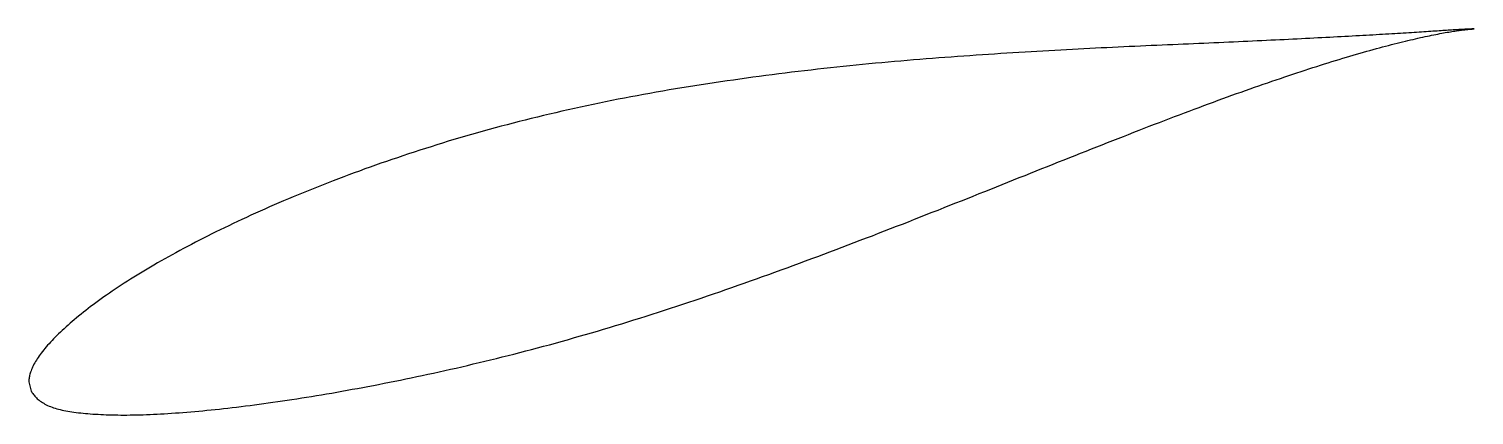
# Model space of a CAD drawing. Header units: metres. Extents: x -43 to 86, y -13 to 22.
import ezdxf

# ---------------------------------------------------------------- set-up
doc = ezdxf.new("R2010")
doc.units = ezdxf.units.M

msp = doc.modelspace()

# ---------------------------------------------------------------- linework, layer by layer
msp.add_lwpolyline([(86.37, 21.65), (86.37, 21.65), (86.36, 21.65), (86.35, 21.65), (86.33, 21.65), (86.31, 21.65), (86.28, 21.65), (86.24, 21.65), (86.21, 21.65), (86.16, 21.65), (86.11, 21.64), (86.06, 21.64), (86, 21.64), (85.93, 21.64), (85.87, 21.63), (85.79, 21.63), (85.71, 21.63), (85.63, 21.62), (85.54, 21.62), (85.44, 21.61), (85.34, 21.61), (85.24, 21.6), (85.13, 21.59), (85.01, 21.59), (84.89, 21.58), (84.77, 21.57), (84.64, 21.56), (84.5, 21.56), (84.36, 21.55), (84.22, 21.54), (84.07, 21.53), (83.91, 21.52), (83.75, 21.51), (83.59, 21.5), (83.42, 21.49), (83.25, 21.47), (83.07, 21.46), (82.88, 21.45), (82.69, 21.44), (82.5, 21.43), (82.3, 21.41), (82.1, 21.4), (81.89, 21.39), (81.67, 21.37), (81.46, 21.36), (81.23, 21.34), (81.01, 21.33), (80.77, 21.31), (80.54, 21.3), (80.3, 21.28), (80.05, 21.27), (79.8, 21.25), (79.54, 21.24), (79.28, 21.22), (79.02, 21.2), (78.75, 21.19), (78.47, 21.17), (78.19, 21.15), (77.91, 21.14), (77.62, 21.12), (77.33, 21.1), (77.03, 21.09), (76.73, 21.07), (76.43, 21.05), (76.12, 21.03), (75.8, 21.02), (75.48, 21), (75.16, 20.98), (74.83, 20.96), (74.5, 20.95), (74.16, 20.93), (73.82, 20.91), (73.48, 20.89), (73.13, 20.87), (72.78, 20.86), (72.42, 20.84), (72.06, 20.82), (71.69, 20.8), (71.32, 20.78), (70.95, 20.76), (70.57, 20.75), (70.19, 20.73), (69.8, 20.71), (69.41, 20.69), (69.02, 20.67), (68.62, 20.65), (68.22, 20.64), (67.82, 20.62), (67.41, 20.6), (67, 20.58), (66.58, 20.56), (66.16, 20.54), (65.74, 20.52), (65.31, 20.5), (64.88, 20.48), (64.45, 20.46), (64.01, 20.44), (63.57, 20.42), (63.12, 20.4), (62.67, 20.38), (62.22, 20.36), (61.77, 20.34), (61.31, 20.32), (60.85, 20.3), (60.38, 20.28), (59.92, 20.26), (59.45, 20.24), (58.97, 20.22), (58.5, 20.2), (58.02, 20.18), (57.53, 20.16), (57.05, 20.13), (56.56, 20.11), (56.07, 20.09), (55.57, 20.07), (55.08, 20.04), (54.58, 20.02), (54.07, 20), (53.57, 19.97), (53.06, 19.95), (52.55, 19.92), (52.04, 19.9), (51.52, 19.87), (51.01, 19.84), (50.49, 19.82), (49.97, 19.79), (49.44, 19.76), (48.91, 19.73), (48.39, 19.7), (47.85, 19.67), (47.32, 19.64), (46.79, 19.61), (46.25, 19.58), (45.71, 19.55), (45.17, 19.52), (44.63, 19.48), (44.08, 19.45), (43.53, 19.41), (42.99, 19.38), (42.44, 19.34), (41.88, 19.3), (41.33, 19.26), (40.78, 19.22), (40.22, 19.18), (39.66, 19.14), (39.1, 19.1), (38.54, 19.06), (37.98, 19.02), (37.42, 18.97), (36.86, 18.93), (36.29, 18.88), (35.72, 18.83), (35.16, 18.78), (34.59, 18.73), (34.02, 18.68), (33.45, 18.63), (32.88, 18.58), (32.31, 18.52), (31.74, 18.47), (31.16, 18.41), (30.59, 18.35), (30.01, 18.29), (29.44, 18.23), (28.86, 18.17), (28.29, 18.11), (27.71, 18.05), (27.13, 17.98), (26.56, 17.91), (25.98, 17.85), (25.4, 17.78), (24.82, 17.71), (24.25, 17.64), (23.67, 17.56), (23.09, 17.49), (22.51, 17.41), (21.94, 17.33), (21.36, 17.26), (20.78, 17.18), (20.2, 17.09), (19.63, 17.01), (19.05, 16.93), (18.47, 16.84), (17.9, 16.75), (17.32, 16.67), (16.75, 16.57), (16.17, 16.48), (15.6, 16.39), (15.03, 16.29), (14.45, 16.2), (13.88, 16.1), (13.31, 16), (12.74, 15.9), (12.17, 15.79), (11.6, 15.69), (11.04, 15.58), (10.47, 15.47), (9.91, 15.37), (9.34, 15.25), (8.78, 15.14), (8.22, 15.03), (7.66, 14.91), (7.1, 14.79), (6.54, 14.67), (5.99, 14.55), (5.43, 14.43), (4.88, 14.3), (4.33, 14.17), (3.78, 14.05), (3.23, 13.92), (2.68, 13.78), (2.14, 13.65), (1.6, 13.52), (1.06, 13.38), (0.52, 13.24), (-0.02, 13.1), (-0.56, 12.96), (-1.09, 12.82), (-1.62, 12.67), (-2.15, 12.53), (-2.68, 12.38), (-3.2, 12.23), (-3.73, 12.08), (-4.25, 11.93), (-4.77, 11.77), (-5.28, 11.62), (-5.8, 11.46), (-6.31, 11.3), (-6.82, 11.14), (-7.32, 10.98), (-7.83, 10.82), (-8.33, 10.66), (-8.83, 10.49), (-9.33, 10.33), (-9.82, 10.16), (-10.31, 10), (-10.8, 9.83), (-11.29, 9.66), (-11.77, 9.49), (-12.26, 9.32), (-12.73, 9.15), (-13.21, 8.97), (-13.68, 8.8), (-14.15, 8.63), (-14.62, 8.45), (-15.08, 8.28), (-15.55, 8.1), (-16, 7.92), (-16.46, 7.74), (-16.91, 7.57), (-17.36, 7.39), (-17.81, 7.21), (-18.25, 7.03), (-18.69, 6.85), (-19.13, 6.67), (-19.56, 6.49), (-19.99, 6.3), (-20.42, 6.12), (-20.84, 5.94), (-21.26, 5.76), (-21.68, 5.57), (-22.09, 5.39), (-22.5, 5.2), (-22.91, 5.02), (-23.31, 4.83), (-23.71, 4.65), (-24.11, 4.46), (-24.5, 4.28), (-24.89, 4.09), (-25.28, 3.91), (-25.66, 3.72), (-26.04, 3.54), (-26.41, 3.35), (-26.78, 3.17), (-27.15, 2.98), (-27.51, 2.79), (-27.87, 2.61), (-28.22, 2.42), (-28.58, 2.24), (-28.92, 2.05), (-29.27, 1.87), (-29.61, 1.68), (-29.94, 1.5), (-30.28, 1.32), (-30.6, 1.13), (-30.93, 0.95), (-31.25, 0.77), (-31.57, 0.58), (-31.88, 0.4), (-32.19, 0.22), (-32.49, 0.04), (-32.79, -0.14), (-33.08, -0.33), (-33.38, -0.5), (-33.66, -0.68), (-33.95, -0.86), (-34.22, -1.04), (-34.5, -1.22), (-34.77, -1.4), (-35.03, -1.57), (-35.3, -1.75), (-35.55, -1.92), (-35.81, -2.1), (-36.06, -2.27), (-36.3, -2.44), (-36.54, -2.62), (-36.77, -2.79), (-37.01, -2.96), (-37.23, -3.13), (-37.45, -3.3), (-37.67, -3.47), (-37.88, -3.64), (-38.09, -3.8), (-38.3, -3.97), (-38.5, -4.13), (-38.69, -4.3), (-38.88, -4.46), (-39.07, -4.62), (-39.25, -4.78), (-39.43, -4.94), (-39.6, -5.1), (-39.77, -5.25), (-39.93, -5.41), (-40.09, -5.56), (-40.24, -5.71), (-40.39, -5.86), (-40.54, -6.01), (-40.68, -6.16), (-40.81, -6.3), (-40.95, -6.44), (-41.07, -6.58), (-41.19, -6.72), (-41.31, -6.86), (-41.42, -7), (-41.53, -7.13), (-41.64, -7.27), (-41.74, -7.4), (-41.83, -7.53), (-41.92, -7.66), (-42, -7.79), (-42.08, -7.91), (-42.16, -8.04), (-42.23, -8.16), (-42.3, -8.28), (-42.36, -8.4), (-42.41, -8.52), (-42.46, -8.63), (-42.51, -8.75), (-42.55, -8.86), (-42.59, -8.97), (-42.62, -9.07), (-42.65, -9.17), (-42.68, -9.27), (-42.7, -9.37), (-42.71, -9.46), (-42.73, -9.55), (-42.74, -9.63), (-42.74, -9.7), (-42.74, -9.76), (-42.75, -9.81), (-42.75, -9.84), (-42.54, -10.66), (-42.54, -10.67), (-42.53, -10.69), (-42.51, -10.71), (-42.48, -10.76), (-42.44, -10.82), (-42.39, -10.88), (-42.34, -10.96), (-42.28, -11.03), (-42.22, -11.11), (-42.15, -11.19), (-42.07, -11.27), (-42, -11.35), (-41.91, -11.42), (-41.82, -11.49), (-41.73, -11.56), (-41.63, -11.63), (-41.53, -11.7), (-41.42, -11.76), (-41.31, -11.82), (-41.19, -11.88), (-41.07, -11.94), (-40.95, -12), (-40.82, -12.05), (-40.68, -12.1), (-40.55, -12.15), (-40.4, -12.19), (-40.25, -12.24), (-40.1, -12.28), (-39.94, -12.32), (-39.78, -12.36), (-39.62, -12.39), (-39.45, -12.43), (-39.27, -12.46), (-39.09, -12.49), (-38.91, -12.52), (-38.72, -12.55), (-38.52, -12.57), (-38.32, -12.6), (-38.12, -12.62), (-37.91, -12.64), (-37.7, -12.66), (-37.49, -12.68), (-37.26, -12.7), (-37.04, -12.72), (-36.81, -12.73), (-36.57, -12.74), (-36.33, -12.76), (-36.09, -12.77), (-35.84, -12.78), (-35.59, -12.79), (-35.33, -12.79), (-35.07, -12.8), (-34.81, -12.8), (-34.54, -12.81), (-34.26, -12.81), (-33.99, -12.81), (-33.7, -12.8), (-33.42, -12.8), (-33.13, -12.79), (-32.83, -12.79), (-32.53, -12.78), (-32.23, -12.77), (-31.92, -12.75), (-31.61, -12.74), (-31.3, -12.72), (-30.98, -12.71), (-30.65, -12.69), (-30.33, -12.67), (-30, -12.65), (-29.66, -12.62), (-29.32, -12.6), (-28.98, -12.57), (-28.63, -12.54), (-28.28, -12.51), (-27.93, -12.48), (-27.57, -12.45), (-27.21, -12.42), (-26.84, -12.38), (-26.47, -12.34), (-26.1, -12.31), (-25.73, -12.27), (-25.35, -12.22), (-24.96, -12.18), (-24.58, -12.14), (-24.19, -12.09), (-23.79, -12.04), (-23.39, -11.99), (-22.99, -11.94), (-22.59, -11.89), (-22.18, -11.84), (-21.77, -11.78), (-21.36, -11.72), (-20.94, -11.67), (-20.52, -11.61), (-20.1, -11.54), (-19.67, -11.48), (-19.24, -11.42), (-18.81, -11.35), (-18.37, -11.28), (-17.93, -11.21), (-17.49, -11.14), (-17.05, -11.07), (-16.6, -10.99), (-16.15, -10.92), (-15.69, -10.84), (-15.24, -10.76), (-14.78, -10.68), (-14.32, -10.6), (-13.85, -10.51), (-13.39, -10.43), (-12.92, -10.34), (-12.45, -10.25), (-11.97, -10.16), (-11.5, -10.07), (-11.02, -9.97), (-10.53, -9.88), (-10.05, -9.78), (-9.56, -9.68), (-9.08, -9.58), (-8.59, -9.48), (-8.09, -9.38), (-7.6, -9.27), (-7.1, -9.16), (-6.6, -9.06), (-6.1, -8.95), (-5.59, -8.84), (-5.09, -8.72), (-4.58, -8.61), (-4.07, -8.49), (-3.56, -8.37), (-3.05, -8.25), (-2.53, -8.13), (-2.02, -8.01), (-1.5, -7.88), (-0.98, -7.75), (-0.46, -7.62), (0.06, -7.49), (0.59, -7.36), (1.11, -7.23), (1.64, -7.09), (2.17, -6.95), (2.7, -6.81), (3.23, -6.67), (3.76, -6.53), (4.29, -6.38), (4.82, -6.23), (5.36, -6.08), (5.9, -5.93), (6.43, -5.78), (6.97, -5.62), (7.51, -5.47), (8.05, -5.31), (8.59, -5.15), (9.13, -4.99), (9.67, -4.82), (10.22, -4.66), (10.76, -4.49), (11.3, -4.32), (11.85, -4.15), (12.39, -3.98), (12.94, -3.81), (13.49, -3.63), (14.03, -3.46), (14.58, -3.28), (15.13, -3.1), (15.67, -2.92), (16.22, -2.74), (16.77, -2.55), (17.32, -2.37), (17.87, -2.18), (18.42, -1.99), (18.97, -1.8), (19.51, -1.61), (20.06, -1.42), (20.61, -1.23), (21.16, -1.04), (21.71, -0.84), (22.26, -0.65), (22.81, -0.45), (23.36, -0.25), (23.9, -0.06), (24.45, 0.14), (25, 0.34), (25.55, 0.54), (26.09, 0.74), (26.64, 0.95), (27.19, 1.15), (27.73, 1.35), (28.28, 1.56), (28.82, 1.76), (29.37, 1.97), (29.91, 2.17), (30.45, 2.38), (30.99, 2.58), (31.53, 2.79), (32.08, 3), (32.61, 3.2), (33.15, 3.41), (33.69, 3.62), (34.23, 3.83), (34.76, 4.04), (35.3, 4.24), (35.83, 4.45), (36.37, 4.66), (36.9, 4.87), (37.43, 5.08), (37.96, 5.29), (38.49, 5.49), (39.02, 5.7), (39.54, 5.91), (40.07, 6.12), (40.59, 6.32), (41.11, 6.53), (41.63, 6.74), (42.15, 6.95), (42.67, 7.15), (43.19, 7.36), (43.7, 7.56), (44.21, 7.77), (44.72, 7.97), (45.23, 8.17), (45.74, 8.38), (46.25, 8.58), (46.75, 8.78), (47.26, 8.98), (47.76, 9.18), (48.26, 9.38), (48.76, 9.58), (49.25, 9.78), (49.74, 9.97), (50.24, 10.17), (50.73, 10.36), (51.21, 10.56), (51.7, 10.75), (52.18, 10.94), (52.66, 11.13), (53.14, 11.32), (53.62, 11.51), (54.1, 11.69), (54.57, 11.88), (55.04, 12.06), (55.51, 12.24), (55.97, 12.43), (56.44, 12.61), (56.9, 12.78), (57.35, 12.96), (57.81, 13.14), (58.26, 13.31), (58.71, 13.48), (59.16, 13.66), (59.61, 13.82), (60.05, 13.99), (60.49, 14.16), (60.93, 14.32), (61.36, 14.49), (61.8, 14.65), (62.23, 14.81), (62.65, 14.97), (63.08, 15.12), (63.5, 15.28), (63.92, 15.43), (64.33, 15.58), (64.74, 15.73), (65.15, 15.88), (65.56, 16.02), (65.96, 16.16), (66.36, 16.31), (66.76, 16.45), (67.15, 16.58), (67.54, 16.72), (67.93, 16.85), (68.31, 16.99), (68.69, 17.12), (69.07, 17.24), (69.45, 17.37), (69.82, 17.49), (70.18, 17.62), (70.55, 17.74), (70.91, 17.86), (71.27, 17.97), (71.62, 18.09), (71.97, 18.2), (72.32, 18.31), (72.66, 18.42), (73, 18.53), (73.33, 18.63), (73.67, 18.73), (73.99, 18.83), (74.32, 18.93), (74.64, 19.03), (74.96, 19.12), (75.27, 19.22), (75.58, 19.31), (75.88, 19.4), (76.19, 19.48), (76.48, 19.57), (76.78, 19.65), (77.07, 19.73), (77.35, 19.81), (77.64, 19.89), (77.91, 19.96), (78.19, 20.04), (78.46, 20.11), (78.72, 20.18), (78.98, 20.25), (79.24, 20.31), (79.49, 20.38), (79.74, 20.44), (79.99, 20.5), (80.23, 20.56), (80.46, 20.61), (80.7, 20.67), (80.92, 20.72), (81.15, 20.77), (81.36, 20.82), (81.58, 20.87), (81.79, 20.92), (81.99, 20.96), (82.2, 21), (82.39, 21.04), (82.58, 21.08), (82.77, 21.12), (82.95, 21.16), (83.13, 21.19), (83.31, 21.23), (83.48, 21.26), (83.64, 21.29), (83.8, 21.32), (83.96, 21.35), (84.11, 21.37), (84.25, 21.4), (84.39, 21.42), (84.53, 21.44), (84.66, 21.46), (84.79, 21.48), (84.91, 21.5), (85.03, 21.52), (85.14, 21.53), (85.25, 21.55), (85.35, 21.56), (85.45, 21.57), (85.54, 21.58), (85.63, 21.59), (85.72, 21.6), (85.8, 21.61), (85.87, 21.62), (85.94, 21.62), (86, 21.63), (86.06, 21.63), (86.11, 21.64), (86.16, 21.64), (86.21, 21.64), (86.25, 21.65), (86.28, 21.65), (86.31, 21.65), (86.33, 21.65), (86.35, 21.65), (86.36, 21.65), (86.37, 21.65), (86.37, 21.65)], close=True)

doc.saveas('drawing.dxf')
